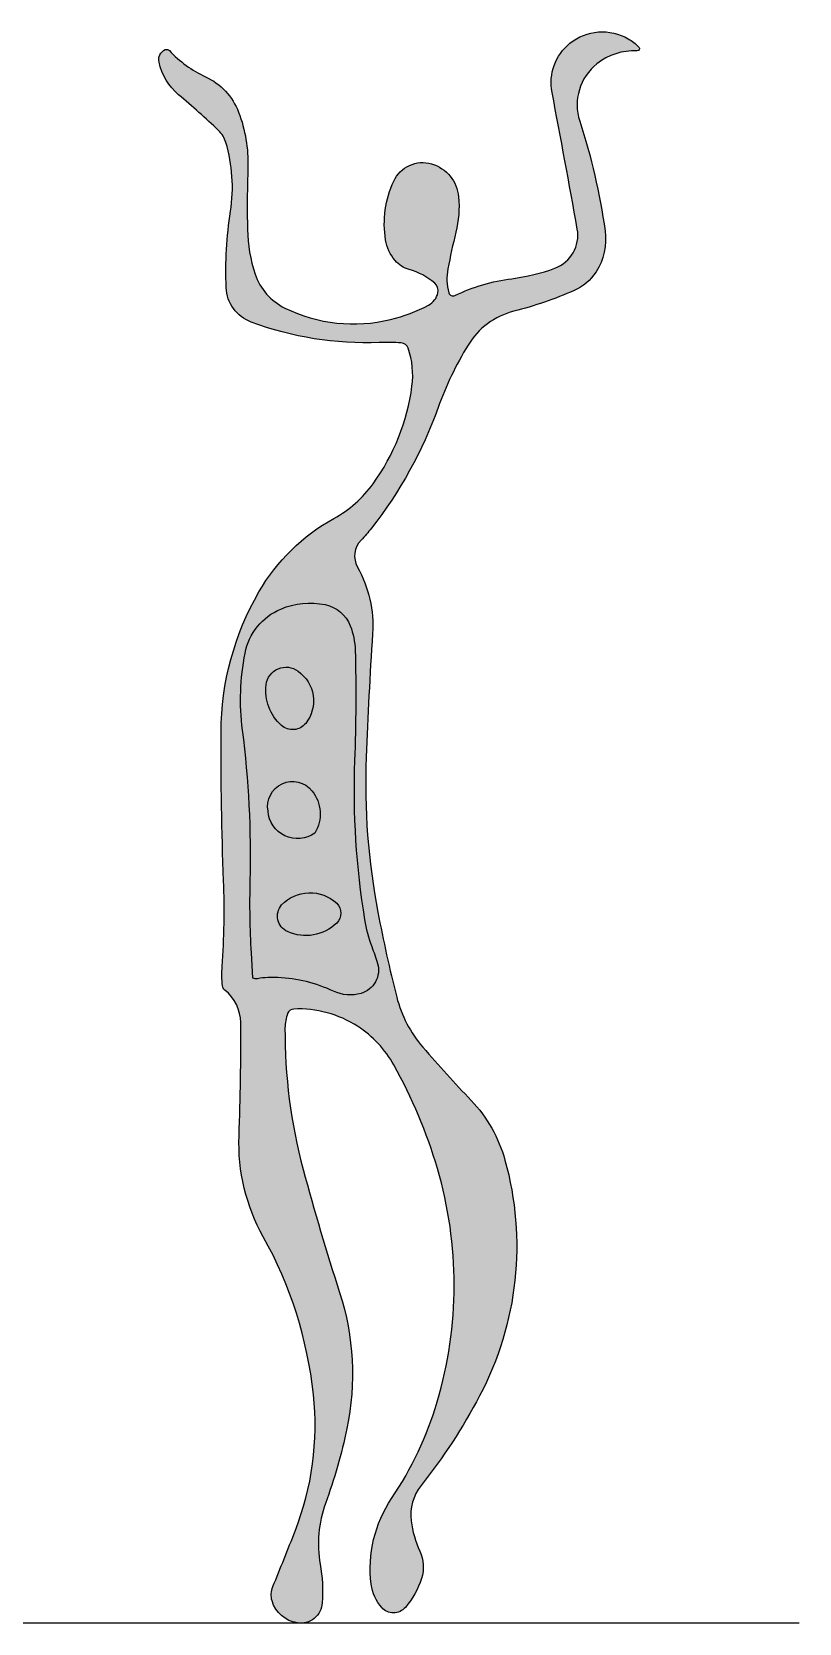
# Model space of a CAD drawing. Header units: millimetres. Extents: x -3898 to 752, y -322 to 3846.
# Drawn here: x -108 to 752, y 1917 to 3702 of the extents above; entities that cross this region are included whole.
import ezdxf

# ---------------------------------------------------------------- set-up
doc = ezdxf.new("R2010")
doc.units = ezdxf.units.MM
doc.layers.add('dwgmodels.com_hatch', color=164, linetype='Continuous')
doc.layers.add('dwgmodels.com_outline', color=250, linetype='Continuous')

msp = doc.modelspace()

# ---------------------------------------------------------------- hatches: boundary and pattern name
at = {"layer": 'dwgmodels.com_hatch', "true_color": 0x000000}
h = msp.add_hatch(color=18, dxfattribs=at)
h.dxf.hatch_style = 1
edge = h.paths.add_edge_path(flags=0)
edge.add_arc((167.5807079279766, 2951.643779182594), 40.48432968708828, -38.54395103374998, 55.27552039347478, ccw=False)
edge.add_arc((184.5839410257239, 2938.097488303006), 18.74469003113379, 228.2916769674287, 321.4560489662496, ccw=False)
edge.add_arc((207.0883260184753, 2963.34847027354), 52.56863767741334, 173.044581202666, 228.2916769674292, ccw=False)
edge.add_arc((177.1635357404576, 2966.999139584832), 22.42198845061291, 53.049894504137114, 173.0445812026661, ccw=False)
edge = h.paths.add_edge_path(flags=0)
edge.add_arc((184.5196931061082, 2833.266857101546), 27.97880535087, 38.943716877862926, 190.8308125737638, ccw=False)
edge.add_arc((174.1601332131045, 2824.894687202173), 41.29847914570069, -31.504708033245777, 38.943716877862926, ccw=False)
edge.add_arc((190.0392112369681, 2830.142947949788), 33.06881863600091, 183.6992502402426, 305.77443664981604, ccw=False)
edge = h.paths.add_edge_path(flags=0)
edge.add_arc((204.042748952266, 2692.917735385159), 43.55551015788043, 46.61811931407402, 136.8033586752263, ccw=False)
edge.add_arc((223.2092107655152, 2713.522426079663), 15.41716057587045, -45.791344811803526, 45.79134481180341, ccw=False)
edge.add_arc((199.3550946884942, 2738.044739204001), 49.62772465751156, 245.5910626082341, 314.20865518819693, ccw=False)
edge.add_arc((186.7385385128781, 2710.243223650312), 19.09738308040954, 139.1610480495795, 245.5910626082343, ccw=False)
edge = h.paths.add_edge_path(flags=16)
edge.add_line((140.0751941309663, 2640.5682969681), (138.4303919020054, 2668.881880483714))
edge.add_arc((1114.14876543664, 2725.563640838876), 977.3633748049047, 178.5828956966778, 183.3247090921926, ccw=False)
edge.add_arc((-981.0799392726108, 2777.395786701464), 1118.506348336857, 358.5828956966777, 367.2705310031491)
edge.add_arc((397.5812522681084, 2953.285681329601), 271.3295902158821, 168.9916231784343, 187.2705310031492, ccw=False)
edge.add_arc((197.9176920821189, 2992.126641138705), 67.92320529879845, 112.9907172260317, 168.9916231784343, ccw=False)
edge.add_arc((204.0533238294566, 2977.665484924133), 83.63215230364888, 78.28220058704619, 112.99071722603179, ccw=False)
edge.add_arc((213.200390212395, 3021.766000446964), 38.59301051793728, 21.167560921426173, 78.28220058704642, ccw=False)
edge.add_arc((173.0081610270506, 3006.202635492733), 81.69328447977944, 1.5666242362522098, 21.167560921426173, ccw=False)
edge.add_arc((-1651.921743263238, 2956.29159252516), 1907.305583896902, -2.1488672494888874, 1.5666242362522098, ccw=False)
edge.add_arc((1148.13251333635, 2851.226826944207), 894.7191206458782, 177.8511327505111, 189.3231712666004)
edge.add_arc((424.0043910894938, 2732.345578155391), 160.8974197250437, 189.3231712666005, 200.4890014401019)
edge.add_arc((-18.1459595871919, 2567.129069474927), 311.1125667626131, 16.840850853120003, 20.489001440102015, ccw=False)
edge.add_arc((253.8815350940664, 2649.470688036914), 26.8959240233644, -73.88072284218941, 16.840850853119775, ccw=False)
edge.add_arc((249.061823573549, 2666.147908778381), 44.25562767292701, 245.06931140793301, 286.11927715781036, ccw=False)
edge.add_arc((159.7663734820941, 2474.046820362465), 167.5851275599017, 65.06931140793299, 87.1518535092413)
edge.add_arc((162.9617906712555, 2538.275641472087), 103.2768687423552, 87.15185350924129, 99.87174939171241)
edge.add_arc((143.6233827366334, 2649.403209044161), 9.520783254181719, 248.1191145175237, 279.87174939171194, ccw=False)
edge = h.paths.add_edge_path()
edge.add_arc((-4044.999870532391, 3675.640469976399), 4544.463426570554, 337.7958579881106, 338.642114545668)
edge.add_arc((-115.9811493843639, 2139.205429479784), 325.7170790405775, 338.642114545668, 366.0798552939681)
edge.add_arc((-253.3786193329854, 2124.570733496219), 463.8917477567128, 6.079855293968106, 29.15323205606968)
edge.add_arc((340.2922383556657, 2455.726504752313), 215.8944186993256, 177.8618063968372, 209.1532320560697, ccw=False)
edge.add_arc((-2736.526006051468, 2570.602136051997), 2863.067568689135, 357.8618063968372, 360.403148688253)
edge.add_arc((79.53375591557642, 2590.41702547054), 46.93809495882412, 0.4031486882529551, 51.60777546353987)
edge.add_arc((113.1283953734768, 2632.814730081533), 7.155944977081646, 186.0410170954067, 231.6077754635395, ccw=False)
edge.add_arc((229.5231947458411, 2645.132568396831), 124.2007161618499, 175.9703986558389, 186.0410170954066, ccw=False)
edge.add_arc((-783.3686678183176, 2716.486746434726), 891.2013440941622, 355.9703986558389, 362.1394287756241)
edge.add_arc((4166.586131535832, 2901.404386451324), 4062.206275841682, 179.7836845092468, 182.1394287756241, ccw=False)
edge.add_arc((420.862367260867, 2915.546124829772), 316.4558160514712, 150.0022242099274, 179.7836845092467, ccw=False)
edge.add_arc((337.0486480146397, 2963.931660121343), 219.6782382798757, 118.9140046661881, 150.0022242099274, ccw=False)
edge.add_arc((165.886548326336, 3273.812223260148), 134.3308403903357, 298.9140046661881, 324.1691206059248)
edge.add_arc((79.0371824282505, 3336.521143685667), 241.4532986231154, 324.1691206059247, 352.3675185291363)
edge.add_arc((226.121946161668, 3316.810971595592), 93.05377501762811, 352.3675185291363, 378.959744074143)
edge.add_arc((305.7433931515734, 3344.164275066907), 8.86483256340704, 18.95974407414305, 85.82963877193663)
edge.add_arc((290.2532866427296, 3131.72467950544), 221.8684127257488, 85.82963877193664, 92.21175013786572)
edge.add_arc((267.4134627418451, 3723.100448378264), 369.9482460172686, 249.536282094015, 272.2117501378657, ccw=False)
edge.add_arc((153.1105896741177, 3416.792357090616), 43.00820016815643, 182.2004207229151, 249.5362820940149, ccw=False)
edge.add_arc((560.2897285058962, 3432.437596108191), 450.4878003982857, 171.2910791784897, 182.200420722915, ccw=False)
edge.add_arc((-60.77708894341765, 3527.573139259993), 177.8232398575799, 351.2910791784897, 376.4422501913309)
edge.add_arc((80.69127718256277, 3569.322924111462), 30.32292409690643, 16.44225019133109, 46.32817018592733)
edge.add_arc((-541.1849224731409, 2917.925759520622), 930.9051100939453, 46.32817018592711, 50.02743984507392)
edge.add_arc((98.91268169554678, 3681.506745130173), 65.47878401863336, 191.8980026857726, 230.027439845074, ccw=False)
edge.add_arc((47.07876550304877, 3670.585512887973), 12.50682746104555, 114.72777456873479, 191.8980026857731, ccw=False)
edge.add_arc((43.52286511026114, 3678.306733378151), 4.006140814580738, 42.70583686449561, 114.72777456873379, ccw=False)
edge.add_arc((140.9171609910446, 3768.197974978437), 128.5309641279769, 222.7058368644956, 245.166590805979)
edge.add_arc((56.62324316923196, 3586.048237175286), 72.17775905940007, 20.892446111015886, 65.16659080597913, ccw=False)
edge.add_arc((-24.85813614904725, 3554.945832398914), 159.3934386043226, -1.801682810244813, 20.892446111015886, ccw=False)
edge.add_arc((1553.644080797254, 3505.292994424389), 1419.889516797688, 178.1983171897552, 181.0053464786133)
edge.add_arc((300.8030955352934, 3483.307630700192), 166.8556423273116, 181.0053464786133, 198.580994877947)
edge.add_arc((204.8033498406509, 3451.035592705191), 65.57664346877797, 198.580994877947, 243.8680681787051)
edge.add_arc((252.7619819197613, 3548.793401131461), 174.4647488761489, 243.8680681787051, 283.8125326827537)
edge.add_arc((249.8784994626913, 3560.521763560205), 186.5423710071886, 283.8125326827537, 297.8128345175938)
edge.add_arc((327.3470774825066, 3413.66927645201), 20.50914074807824, 297.8128345175939, 347.5728431977907)
edge.add_arc((336.5880018576171, 3411.632935277109), 11.04651063340568, 347.5728431977908, 408.9911114492372)
edge.add_arc((295.7276711742019, 3364.643226464481), 73.31688366788788, 48.99111144923788, 74.65594935220173)
edge.add_arc((323.4009713031186, 3465.495068227848), 31.26277748612534, 219.9113117427685, 254.6559493522017, ccw=False)
edge.add_arc((336.3393619246048, 3476.317582878108), 48.13075825530035, 189.3368717864808, 219.9113117427685, ccw=False)
edge.add_arc((400.7998030047369, 3486.915984307153), 113.4566687127627, 155.1475355332781, 189.3368717864809, ccw=False)
edge.add_arc((330.2952291480033, 3519.57204739662), 35.75651819023885, 73.63521646455172, 155.1475355332783, ccw=False)
edge.add_arc((328.4551988998753, 3513.30594397801), 42.28719682011718, 5.006588333730917, 73.63521646455132, ccw=False)
edge.add_arc((248.5199936010232, 3506.303257650937), 122.5285493882598, -13.724000843642614, 5.006588333730917, ccw=False)
edge.add_arc((1221.478715504834, 3268.689657351703), 879.0246931185281, 166.2759991563573, 169.0239808639868)
edge.add_arc((415.4912135386705, 3425.007697504924), 58.01849155668817, 169.0239808639866, 195.715901575577)
edge.add_arc((364.3903507035521, 3410.628588755429), 4.933117385233197, 195.7159015755762, 295.8713887163564)
edge.add_arc((455.7704071758415, 3222.199378958668), 204.4848422684475, 97.1790931147633, 115.87138871635821, ccw=False)
edge.add_arc((403.0657317601933, 3640.627677744272), 217.2496998730318, 277.1790931147632, 290.3401270286927)
edge.add_arc((464.9169398901234, 3473.781341403206), 39.30793440587677, 290.3401270286927, 370.114769092141)
edge.add_arc((-12218.53594264105, 1211.14098340945), 12922.9998902472, 10.11476909214104, 10.80613433782175)
edge.add_arc((531.3650415994817, 3644.729436535893), 57.07437252680055, 129.0565924850042, 190.8061343378216, ccw=False)
edge.add_arc((531.7324763025664, 3644.276607723632), 57.65752104497156, 59.753391422718494, 129.0565924850042, ccw=False)
edge.add_arc((532.8925991401497, 3646.266173812699), 55.35442351749943, 44.20045502676783, 59.75339142271832, ccw=False)
edge.add_arc((570.7275714795409, 3683.05966135275), 2.578994980325367, -93.01551723152579, 44.20045502676862, ccw=False)
edge.add_arc((567.0901418731811, 3614.011175637582), 66.5652330774012, 86.9844827684777, 128.5282914862508)
edge.add_arc((562.3049587019434, 3620.02088191803), 58.88314042243058, 128.5282914862508, 197.9755207323754)
edge.add_arc((-190.7504494205554, 3375.694003194714), 732.8163425692043, 8.093265381638503, 17.975520732375514, ccw=False)
edge.add_arc((467.8134089923009, 3469.342544905308), 67.62734313208931, -32.856305086019574, 8.093265381638389, ccw=False)
edge.add_arc((477.7801744146346, 3462.90553182109), 55.76262440680051, 293.6638815576387, 327.1436949139803, ccw=False)
edge.add_arc((323.8271448690214, 3814.221883143659), 439.3310198891133, 284.31444416492815, 293.66388155763866, ccw=False)
edge.add_arc((453.3451592996171, 3306.637132767228), 84.51742658825201, 104.3144441649281, 148.695468938676)
edge.add_arc((711.4091156718964, 3149.703833938464), 386.5523018258506, 148.6954689386759, 160.227057346832)
edge.add_arc((-109.1287585345937, 3444.678004881334), 485.3950386315532, 321.92060430689827, 340.22705734683205, ccw=False)
edge.add_arc((134.9924477493304, 3253.404251559707), 175.2647239777594, 316.07084734413297, 321.92060430689827, ccw=False)
edge.add_arc((279.5589414088592, 3114.143061674018), 25.46681339837995, 136.070847344133, 209.0989128308863)
edge.add_arc((138.7940651166907, 3035.797835006673), 135.6316811293694, -3.723137515465112, 29.09891283088598, ccw=False)
edge.add_arc((5337.357173409661, 2697.513690737659), 5073.926318659912, 176.2768624845351, 177.8441868724639)
edge.add_arc((1039.679763564661, 2859.294613177776), 773.2049621945097, 177.844186872464, 190.7799571003381)
edge.add_arc((1880.423465521725, 3019.370265389982), 1629.052020267172, 190.7799571003382, 194.2116870957325)
edge.add_arc((434.3705873196033, 2653.148768626626), 137.3459127351844, 194.2116870957326, 220.9398355903552)
edge.add_arc((1709.136711989575, 3758.938089030909), 1824.888117755925, 220.9398355903552, 223.4694838371375)
edge.add_arc((269.3271991970205, 2394.066573168033), 159.0286365313506, 15.555023843356423, 43.4694838371376, ccw=False)
edge.add_arc((75.65477630536759, 2340.156106096229), 360.0643195545973, -27.799545183857674, 15.555023843356423, ccw=False)
edge.add_arc((-178.598921460538, 2474.206294387721), 647.4915204396583, 321.55984692507633, 332.2004548161423, ccw=False)
edge.add_arc((370.1967233585955, 2038.609676122073), 53.16608040180646, 141.5598469250763, 187.0814892526537)
edge.add_arc((431.5839680407582, 2046.235722172177), 115.0251976605099, 187.0814892526537, 204.842527259785)
edge.add_arc((289.1881918489603, 1980.311334768878), 41.89064580905437, -17.82259467719541, 24.842527259785015, ccw=False)
edge.add_arc((239.0302071052035, 1996.437123500438), 94.57711936508043, 319.4534020409241, 342.17740532280465, ccw=False)
edge.add_arc((297.6264346331345, 1946.308741865889), 17.46439327007026, 221.3104667043128, 319.45340204092395, ccw=False)
edge.add_arc((321.3440412895108, 1967.152846339326), 49.03972473002737, 187.3328975935051, 221.3104667043131, ccw=False)
edge.add_arc((411.8271636146465, 1978.796810906163), 140.268981750674, 146.0261556357323, 187.3328975935052, ccw=False)
edge.add_arc((-31.52729483756991, 2277.54878685824), 394.3485628218259, 326.0261556357323, 343.4726887153049)
edge.add_arc((-96.2025056307607, 2296.739995673076), 461.8110367382062, 343.472688715305, 376.3871042606476)
edge.add_arc((-198.7472176876465, 2266.584523288154), 568.697754741836, 16.38710426064756, 29.1166809109267)
edge.add_arc((191.1629193866573, 2483.754429970579), 122.3876793886619, 29.11668091092673, 57.20182207870148)
edge.add_arc((191.1629193866527, 2483.754429970573), 122.3876793886701, 57.20182207870138, 92.50237863139657)
edge.add_arc((186.1520444600095, 2598.413103409322), 7.619564207388022, 92.50237863139631, 159.5224035216997)
edge.add_arc((223.135989373407, 2584.60185343556), 47.09820155969457, 159.5224035216996, 179.6093957447103)
edge.add_arc((772.5904238985536, 2580.855983024514), 596.5654045522709, 179.6093957447102, 195.0289588380778)
edge.add_arc((2952.381196222516, 3166.110145760519), 2853.556819269775, 195.0289588380777, 197.9188171197613)
edge.add_arc((-45.90340509809232, 2196.603065249309), 297.5786157246735, -11.808876240499785, 17.9188171197614, ccw=False)
edge.add_arc((-357.5380676518751, 2261.757325198412), 615.9514168470769, 340.0401532407592, 348.1911237595002, ccw=False)
edge.add_arc((345.7515152140696, 2006.338871050566), 132.2830544832873, 160.0401532407591, 189.9521298982432)
edge.add_arc((36.61870977245258, 1952.096685469793), 181.5724952474503, -3.8079294460022766, 9.952129898243186, ccw=False)
edge.add_arc((193.4820222115832, 1941.656030691983), 24.36210735413816, 261.568076480547, 356.1920705539977, ccw=False)
edge.add_arc((195.0260353930983, 1952.071906530654), 34.8918009010227, 196.455562603951, 261.568076480547, ccw=False)
edge.add_arc((184.5030038724924, 1948.9637180947), 23.9193340982905, 157.1484608294006, 196.4555626039511, ccw=False)
at = {"layer": 'dwgmodels.com_hatch', "true_color": 0xcb3437}
h = msp.add_hatch(color=242, dxfattribs=at)
h.dxf.hatch_style = 1
h.paths.add_polyline_path([(254.6709093961555, 3008.436076313183, 0.08573435887863864), (249.1894682647198, 3035.701807627795, 0.2545001873979283), (221.0383021958107, 3059.554723587313, 0.1526130096144012), (171.3881115390328, 3054.654580288102, 0.2493322015441773), (131.2443229313409, 3005.096747697512, 0.07992632751331777), (128.4332429449286, 2918.947719769719, -0.03792512716536291), (137.0843156706316, 2749.73443754646, 0.02069301689794077), (138.4303919020059, 2668.881880483712), (140.0751941309663, 2640.5682969681, 0.1394403485241673), (145.2556577633524, 2640.023390708486, -0.05555807397416641), (168.0935216135966, 2641.424935966819, -0.09665255791203879), (230.4071214233868, 2626.016092616968, 0.1810546120443537), (261.3488627332473, 2623.632155822415, 0.4179070407613183), (279.6239784594454, 2657.262821162755, 0.01591940443802613), (273.2854389677843, 2676.027045277566, -0.04875870988116611), (265.2323811126051, 2706.279728426759, -0.05009806030150928), (254.0425796666444, 2884.775230182428, 0.01621331038701802)])
h.paths.add_polyline_path([(172.1123713129905, 2924.103798537125, -0.2458414611531023), (154.9065579598482, 2969.714375514338, -0.5773193580684287), (190.6418262936495, 2984.917879770548, -0.4338760661280415), (199.2447329702256, 2926.417394813512, -0.4304837622046127)], flags=16)
h.paths.add_polyline_path([(206.2805946290506, 2850.853122019676, -0.3174512566941396), (209.3711020290822, 2803.313397741435, -0.5894869936484947), (157.039292719977, 2828.009372581379, -0.78049258394233)], flags=16)
h.paths.add_polyline_path([(233.4549678188674, 2725.042552061, -0.4355499579774403), (233.9591866231843, 2702.47132390469, -0.3086797564489789), (178.8466121866442, 2692.852779740474, -0.5009265124720889), (172.2904007500412, 2722.731672541427, -0.4105344275244286)], flags=16)
at = {"layer": 'dwgmodels.com_hatch', "true_color": 0x000000}
h = msp.add_hatch(color=18, dxfattribs=at)
h.dxf.hatch_style = 1
h.paths.add_polyline_path([(190.6418262936495, 2984.917879770548, 0.5773193580684267), (154.9065579598482, 2969.714375514338, 0.2458414611531022), (172.1123713129905, 2924.103798537125, 0.4304837622046129), (199.2447329702256, 2926.417394813512, 0.4338760661280427)])
h.paths.add_polyline_path([(206.2805946290506, 2850.853122019676, 0.7804925839423311), (157.039292719977, 2828.009372581379, 0.5894869936484937), (209.3711020290822, 2803.313397741435, 0.3174512566941391)])
h.paths.add_polyline_path([(233.9591866231715, 2724.573528254649, 0.4151608142536437), (172.2904007500398, 2722.731672541425, 0.500926512472061), (178.8466121866442, 2692.852779740474, 0.3086797564489792), (233.9591866231843, 2702.47132390469, 0.422327532974435)])

# ---------------------------------------------------------------- linework, layer by layer
at = {"layer": 'dwgmodels.com_outline', "color": 18, "true_color": 0x000000}
msp.add_line((-3897.781951665973, 1917.557258563506), (752.2273312168417, 1917.557258563506), dxfattribs=at)
for points in [[(162.4609979069779, 1958.252664037157, 0.003692507593324928), (187.3669061576236, 2020.58176920233, 0.1202950006866886), (207.9038506308709, 2173.70357934115, 0.101018128448654), (151.7473237281478, 2350.554192836954, -0.1373893880246722), (124.5481372460634, 2463.78149462999, 0.01108915210954935), (126.4706889472255, 2590.747291947918, 0.2272156560679121), (108.6842571325453, 2627.206059667746, -0.2014844327762165), (106.0121887160068, 2632.061635583347, -0.04396966552584902), (105.6295178970269, 2653.860382097754, 0.02692397471657426), (107.2114557788805, 2749.756540074614, -0.01027923546672697), (104.4088065521244, 2916.740874829002, -0.1306825322777762), (146.7974492178531, 3073.763393833125, -0.1364861075373818), (230.8350202143225, 3156.226209298501, 0.1106444541069898), (274.7950676127952, 3195.175659838261, 0.1236633797274805), (318.3513022973118, 3304.45172761241, 0.116554001115028), (314.1272827152832, 3347.044492447726, 0.300346831611314), (306.3880640086809, 3353.005635587962, 0.02785441457624247), (281.6907776275427, 3353.427805339986, -0.09926451255736275), (138.0743134298763, 3376.498242403594, -0.3025647602465618), (110.1341022688963, 3415.141050936969, -0.04763696719301683), (114.995906549227, 3500.648082361465, 0.1101853794190039), (109.7741608769394, 3577.90579087066, 0.1311461352995494), (101.6300711016937, 3591.255699471616, 0.01614251079063792), (56.84775770203362, 3631.326935186546, -0.1679232559083097), (34.84063256293177, 3668.006979335666, -0.3500491908402044), (41.84706663790439, 3681.945533139929, -0.3250255263827744), (46.46675968230932, 3681.023836426424, 0.09831850188206044), (86.9365548883028, 3651.551916731931, -0.1956219765068285), (124.0554227377362, 3611.7878964869, -0.09934673896140717), (134.4565042977441, 3549.934484334814, 0.01224858831088037), (133.9731385892186, 3480.380030688144, 0.07683892436170378), (142.6449441744945, 3430.139928713046, 0.2002148464350058), (175.9208001320651, 3392.162046090757, 0.1760771380654337), (294.4147209526085, 3379.373809786545, 0.061163942080262), (336.9163303825578, 3395.529423829696, 0.2205962911994689), (347.375697047549, 3409.255745830924, 0.2745929608323032), (343.8364581520556, 3419.968718295014, 0.1124544493557469), (315.1283854609918, 3435.346675573654, -0.152774291753921), (299.4212174390831, 3445.436836482074, -0.1342032548240926), (288.8462633220508, 3468.508903389347, -0.1502956933136499), (297.8500142977111, 3534.599909067775, -0.3714612344719992), (340.3696913542394, 3553.879973657824, -0.3087324969524648), (370.5810560937509, 3516.99636002292, -0.08191006435820077), (367.550331430239, 3477.233959560788, 0.01199090678767383), (358.5340565906935, 3436.054309425195, 0.1169949351585955), (359.6416499778463, 3409.292367009547, 0.467133882359196), (366.5429289542067, 3406.189889169821, -0.0817418583822573), (430.2156893088776, 3425.081135438379, 0.0574890519984315), (478.5800797702563, 3436.924424604965, 0.3628570595422282), (503.6139481432991, 3480.684620298804, 0.003016659118463198), (475.3027584628328, 3634.028763247069, -0.2761480219887472), (495.40318202227, 3689.049055837927, -0.3119593687139214), (560.7758868072738, 3694.084940754427, -0.06796685547170721), (572.5764660588679, 3684.857661336923, -0.6822558764449278), (570.5918998123664, 3680.484237444486, 0.1832809163876656), (525.6265918461709, 3666.085202501333, 0.3126491046096591), (506.2959953326742, 3601.848918669458, -0.04314621709211165), (534.7671981634485, 3478.863451098049, -0.1806022309889821), (524.6226668212747, 3432.652413207175, -0.1471313457513819), (500.1616455263154, 3411.831663438025, -0.04081726164603629), (432.4487925162387, 3388.530583374437, 0.1961062193895566), (381.1319704398529, 3350.551262062989, 0.05035855125869687), (347.6476942041468, 3280.471988695754, -0.08004728514196782), (272.9532784544245, 3145.309234735803, -0.02552992429846669), (261.2177880165724, 3131.811131090585, 0.3298863270195087), (257.3065122468895, 3101.758071522251, -0.144200413387153), (274.1394924760592, 3026.990552855584, 0.006838849368393216), (267.0220571527221, 2888.380387784182, 0.05650296067916285), (280.1197508786187, 2714.676147238633, 0.01497486606852336), (301.2281060914422, 2619.429642934082, 0.1171551753281578), (330.6197499208197, 2563.150638178756, 0.01103812096845173), (384.7407835570791, 2503.473208168769, -0.1224057125949608), (422.5311522615181, 2436.712276379866, -0.1914592691826223), (394.1621562555694, 2172.229446111661, -0.04646179963673964), (328.5539675509451, 2071.662860447276, 0.2012795934788741), (317.4362034700251, 2032.05531525475, 0.07765266589295479), (327.2025242022959, 1997.910674018686, -0.188342501000284), (329.068453927278, 1967.489833185042, -0.09947837869537739), (310.8972345842275, 1934.955729008073, -0.456479671254708), (284.5081682232603, 1934.779816560761, -0.1493509435375253), (272.7053966655192, 1960.893704965473, -0.1822119723677602), (295.5031127617281, 2057.181136090084, 0.07627225069969824), (346.5284589153433, 2165.367522584941, 0.1446118368130839), (346.8486112105589, 2427.028680979501, 0.05560044477489256), (298.0845406583194, 2543.307019929214, 0.1231616772770669), (257.4580585596356, 2586.631534265839, 0.1552574855492807), (185.8193677128273, 2606.025401675444, 0.3010611311775873), (179.0139677225744, 2601.078740143951, 0.0878711567946007), (176.0388822773116, 2584.922934946296, 0.06738223939518295), (196.4306053670708, 2426.162268160647, 0.01261005380850523), (237.2406868064064, 2288.158817423543, -0.1304439305355236), (245.3771665074157, 2135.704287414435, -0.03558032121432183), (221.4144286823963, 2051.495215192267, 0.1312617861163466), (215.4589912173209, 1983.477009928055, -0.06011183198197349), (217.7903450188599, 1940.038094651287, -0.4380536642263666), (189.9097041078522, 1917.557258563506, -0.292006138451357), (161.5634123300021, 1942.188049598579, -0.1732112940768649), (162.4609979069779, 1958.252664037157, -2.140328337263955)], [(140.0751941309663, 2640.568296968102), (138.4303919020055, 2668.881880483715, -0.02069301689794042), (137.0843156706313, 2749.734437546461, 0.03792512716536278), (128.4332429449288, 2918.94771976972, -0.07992632751331792), (131.2443229313409, 3005.096747697513, -0.2493322015441786), (171.388111539033, 3054.654580288104, -0.1526130096143997), (221.0383021958107, 3059.554723587315, -0.2545001873979295), (249.1894682647198, 3035.701807627797, -0.0857343588786385), (254.6709093961555, 3008.436076313184, -0.01621331038701816), (254.0425796666444, 2884.775230182428, 0.05009806030150902), (265.2323811126051, 2706.27972842676, 0.04875870988116608), (273.2854389677843, 2676.027045277567, -0.01591940443802606), (279.6239784594454, 2657.262821162757, -0.417907040761315), (261.3488627332476, 2623.632155822416, -0.1810546120443559), (230.4071214233868, 2626.01609261697, 0.0966525579120385), (168.0935216135966, 2641.42493596682, 0.05555807397416682), (145.2556577633524, 2640.023390708488, -0.1394403485241673), (140.0751941309663, 2640.568296968102, -4.758131346337413)], [(190.6418262936495, 2984.91787977055, -0.4338760661280431), (199.2447329702256, 2926.417394813513, -0.4304837622046139), (172.1123713129901, 2924.103798537127, -0.245841461153101), (154.9065579598482, 2969.71437551434, -0.5773193580684289), (190.6418262936495, 2984.91787977055, 0.212282466018237)], [(157.039292719977, 2828.009372581381, -0.7804925839423323), (206.2805946290509, 2850.853122019677, -0.3174512566941384), (209.3711020290822, 2803.313397741437, -0.5894869936484944), (157.039292719977, 2828.009372581381, -0.02719393507272843), (157.039292719977, 2828.009372581381, -5.024526715968278)], [(172.290400750039, 2722.731672541426, -0.4151608142537684), (233.9591866231843, 2724.573528254638, -0.4223275329741064), (233.9591866231843, 2702.471323904691, -0.3086797564489784), (178.8466121866442, 2692.852779740475, -0.5009265124720444), (172.290400750039, 2722.731672541426, -0.1628976207442184), (172.290400750039, 2722.731672541426, -1.000788572985459)]]:
    msp.add_lwpolyline(points, format="xyb", close=True, dxfattribs=at)

doc.saveas('drawing.dxf')
